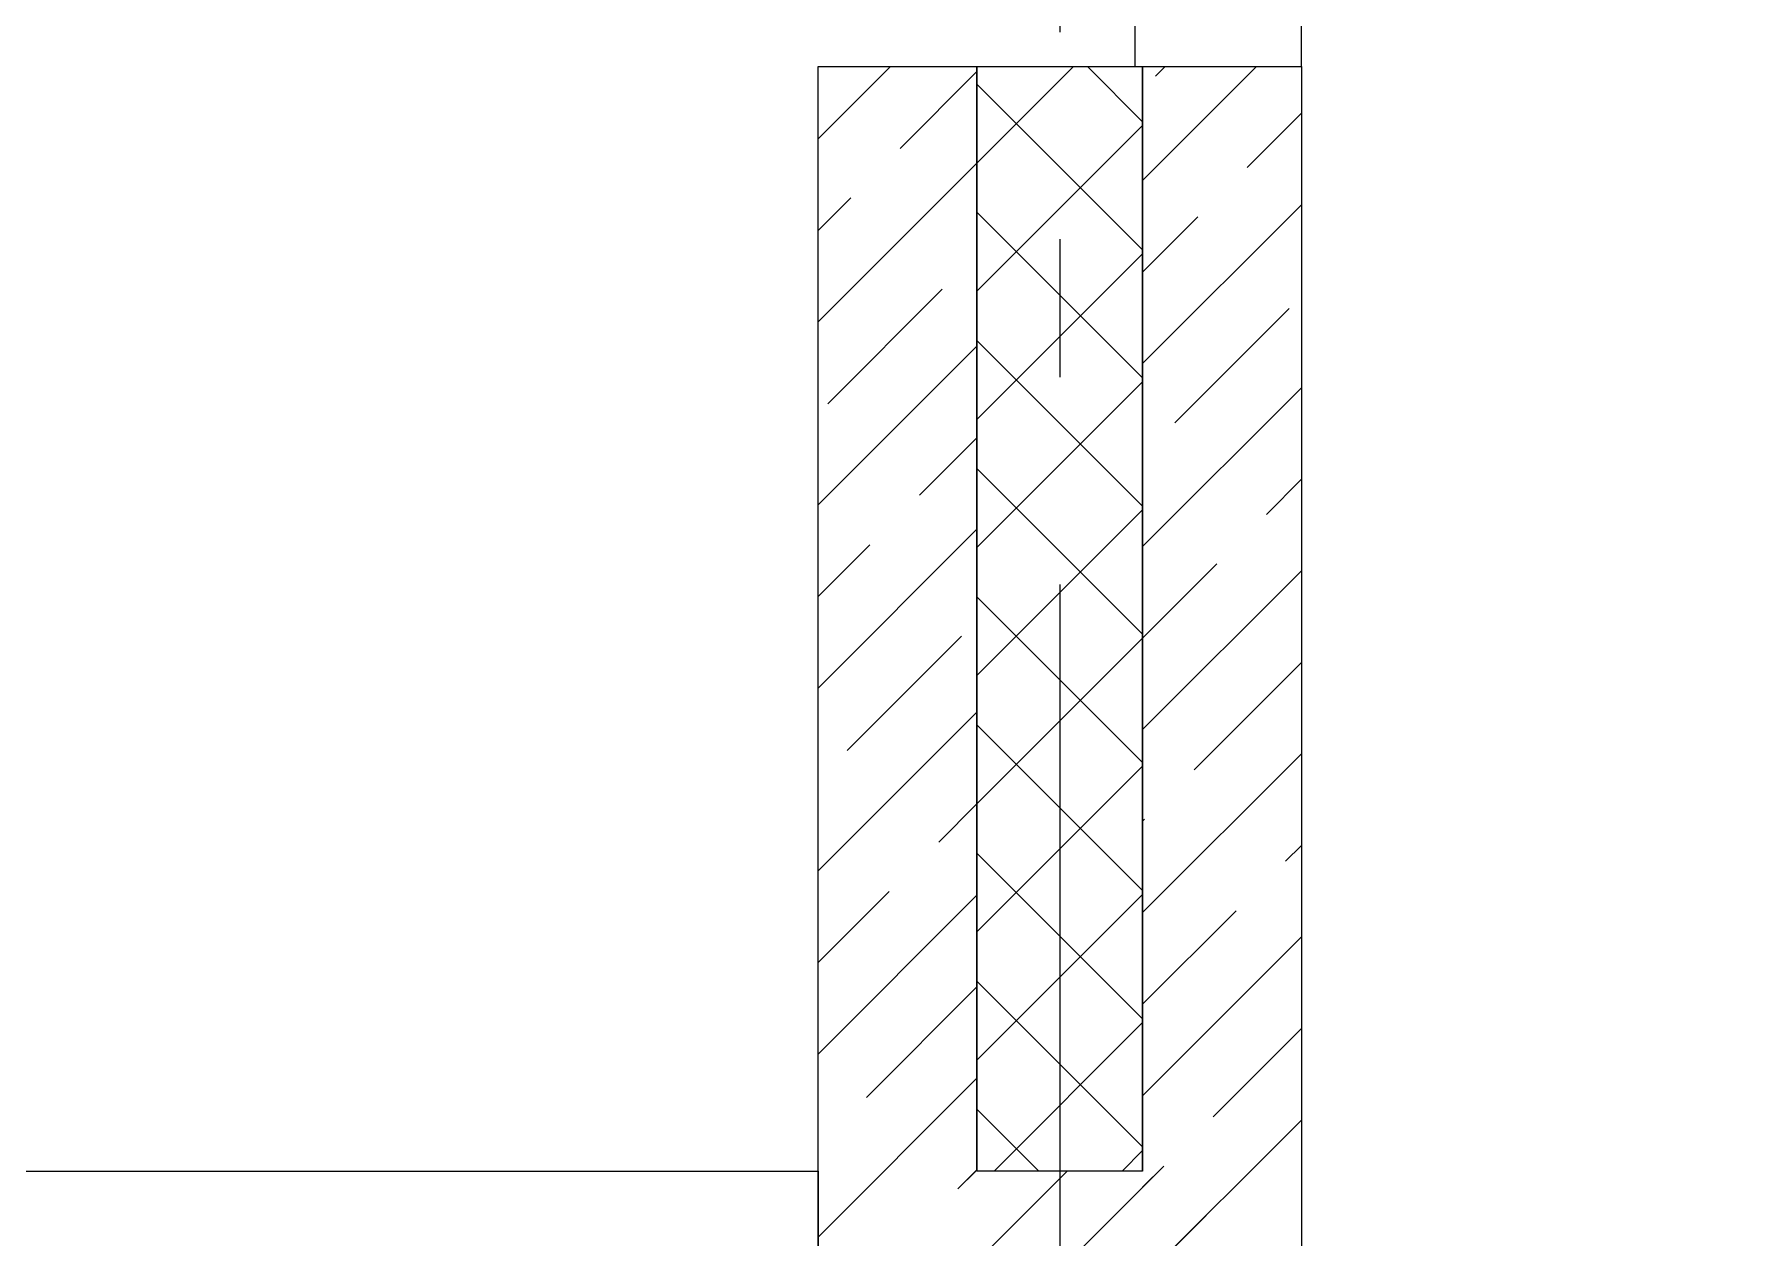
# Model space of a CAD drawing. Header units: millimetres. Extents: x 53645 to 137188, y 78097 to 135533.
# Drawn here: x 125934 to 127175, y 122948 to 123820 of the extents above; entities that cross this region are included whole.
import ezdxf

# ---------------------------------------------------------------- set-up
doc = ezdxf.new("R2010")
doc.units = ezdxf.units.MM
doc.linetypes.add('CONTI', pattern=[0])
doc.linetypes.add('GOST2.303 5', pattern=[24, 20, -1.5, 1, -1.5])
doc.layers.add('axis_dim', color=40, linetype='CONTI')
doc.layers.add('doors_windows', color=4, linetype='Continuous', lineweight=5)
doc.layers.add('Wall2', color=5, linetype='Continuous', lineweight=5)

# ---------------------------------------------------------------- blocks, each defined once
blk = doc.blocks.new('*U66')
at = {"color": 0, "linetype": 'ByBlock', "ltscale": 10}
blk.add_lwpolyline([(-960, 0), (-960, 910, -0.414214), (-50, 0)], format="xyb", dxfattribs=at)
at = {"color": 0}
for points in [[(-1010, 0), (-960, 0), (-960, -120.6), (-1010, -120.6)], [(-50, 0), (0, 0), (0, -120.6), (-50, -120.6)]]:
    blk.add_lwpolyline(points, close=True, dxfattribs=at)

msp = doc.modelspace()

# ---------------------------------------------------------------- linework, layer by layer
at = {"layer": 'axis_dim', "linetype": 'GOST2.303 5', "lineweight": 25, "ltscale": 100}
msp.add_lwpolyline([(126677.3, 128221.4), (126677.3, 122821.4)], dxfattribs=at)
at = {"layer": 'doors_windows', "lineweight": 20, "ltscale": 50}
msp.add_lwpolyline([(126502.3, 122646.4), (125902.3, 122646.4), (125902.3, 122996.4), (126502.3, 122996.4)], close=True, dxfattribs=at)
at = {"layer": 'Wall2', "ltscale": 100}
for points in [[(126502.3, 123744.1), (126554.6, 123796.4)], [(126502.3, 122646.4), (126502.3, 123796.4)], [(126502.3, 123796.4), (126617.3, 123796.4)], [(126561.7, 123737.2), (126617.3, 123792.8)], [(126617.3, 123726.5), (126687.2, 123796.4)], [(126617.3, 122996.4), (126617.3, 123796.4)], [(126617.3, 123796.4), (126737.3, 123796.4)], [(126617.3, 123796.4), (126617.3, 122996.4)], [(126737.3, 123756.5), (126697.4, 123796.4)], [(126737.3, 123713.9), (126819.8, 123796.4)], [(126737.3, 122996.4), (126737.3, 123796.4)], [(126737.3, 123796.4), (126852.3, 123796.4)], [(126737.3, 123796.4), (126737.3, 122996.4)], [(126746.7, 123789.6), (126753.5, 123796.4)], [(126852.3, 123796.4), (126852.3, 122646.4)], [(126737.3, 123663.7), (126617.3, 123783.7)], [(126813, 123723.3), (126852.3, 123762.6)], [(126617.3, 123633.7), (126737.3, 123753.7)], [(126502.3, 123611.5), (126617.3, 123726.5)], [(126502.3, 123677.8), (126525.9, 123701.4)], [(126737.3, 123581.3), (126852.3, 123696.3)], [(126737.3, 123570.9), (126617.3, 123690.9)], [(126737.3, 123647.6), (126777.2, 123687.5)], [(126617.3, 123540.9), (126737.3, 123660.9)], [(126509.3, 123552.2), (126592.2, 123635.1)], [(126760.6, 123538.3), (126843.5, 123621.2)], [(126737.3, 123478), (126617.3, 123598)], [(126502.3, 123478.9), (126617.3, 123593.9)], [(126617.3, 123448.1), (126737.3, 123568.1)], [(126737.3, 123448.8), (126852.3, 123563.8)], [(126575.6, 123485.9), (126617.3, 123527.6)], [(126737.3, 123385.2), (126617.3, 123505.2)], [(126826.9, 123472), (126852.3, 123497.5)], [(126617.3, 123355.3), (126737.3, 123475.3)], [(126502.3, 123346.3), (126617.3, 123461.3)], [(126502.3, 123412.6), (126539.8, 123450.1)], [(126737.3, 123382.5), (126791.1, 123436.2)], [(126737.3, 123316.2), (126852.3, 123431.2)], [(126737.3, 123292.4), (126617.3, 123412.4)], [(126523.3, 123301), (126606.1, 123383.8)], [(126617.3, 123262.5), (126737.3, 123382.5)], [(126774.5, 123287.1), (126852.3, 123364.9)], [(126502.3, 123213.8), (126617.3, 123328.8)], [(126737.3, 123199.6), (126617.3, 123319.6)], [(126737.3, 123183.6), (126852.3, 123298.6)], [(126617.3, 123169.7), (126737.3, 123289.7)], [(126589.6, 123234.7), (126617.3, 123262.5)], [(126737.3, 123249.9), (126738.7, 123251.3)], [(126737.3, 123106.8), (126617.3, 123226.8)], [(126840.8, 123220.8), (126852.3, 123232.3)], [(126502.3, 123147.5), (126553.8, 123198.9)], [(126502.3, 123081.2), (126617.3, 123196.2)], [(126617.3, 123076.8), (126737.3, 123196.8)], [(126737.3, 123117.3), (126805, 123185)], [(126737.3, 123051), (126852.3, 123166)], [(126537.2, 123049.7), (126617.3, 123129.9)], [(126737.3, 123014), (126617.3, 123134)], [(126629.7, 122996.4), (126737.3, 123104)], [(126788.4, 123035.8), (126852.3, 123099.7)], [(126502.3, 122948.6), (126617.3, 123063.6)], [(126662.1, 122996.4), (126617.3, 123041.2)], [(126737.3, 122918.4), (126852.3, 123033.4)], [(126722.5, 122996.4), (126737.3, 123011.2)], [(126737.3, 122984.7), (126752.6, 123000)], [(126502.3, 122948.6), (126550.1, 122996.4)], [(126567.7, 122881.4), (126682.7, 122996.4)], [(126603.5, 122983.5), (126617.3, 122997.3)], [(126603.5, 122983.5), (126616.4, 122996.4)], [(126737.3, 122996.4), (126617.3, 122996.4)], [(126737.3, 122996.4), (126617.3, 122996.4)], [(126669.8, 122917.2), (126749, 122996.4)], [(126700.3, 122881.4), (126783.2, 122964.3)]]:
    msp.add_lwpolyline(points, dxfattribs=at)

# ---------------------------------------------------------------- block references
at = {"color": 0, "xscale": -1, "rotation": 269.9999936264059}
msp.add_blockref('*U66', (126852.3, 124806.4), dxfattribs=at)

doc.saveas('drawing.dxf')
